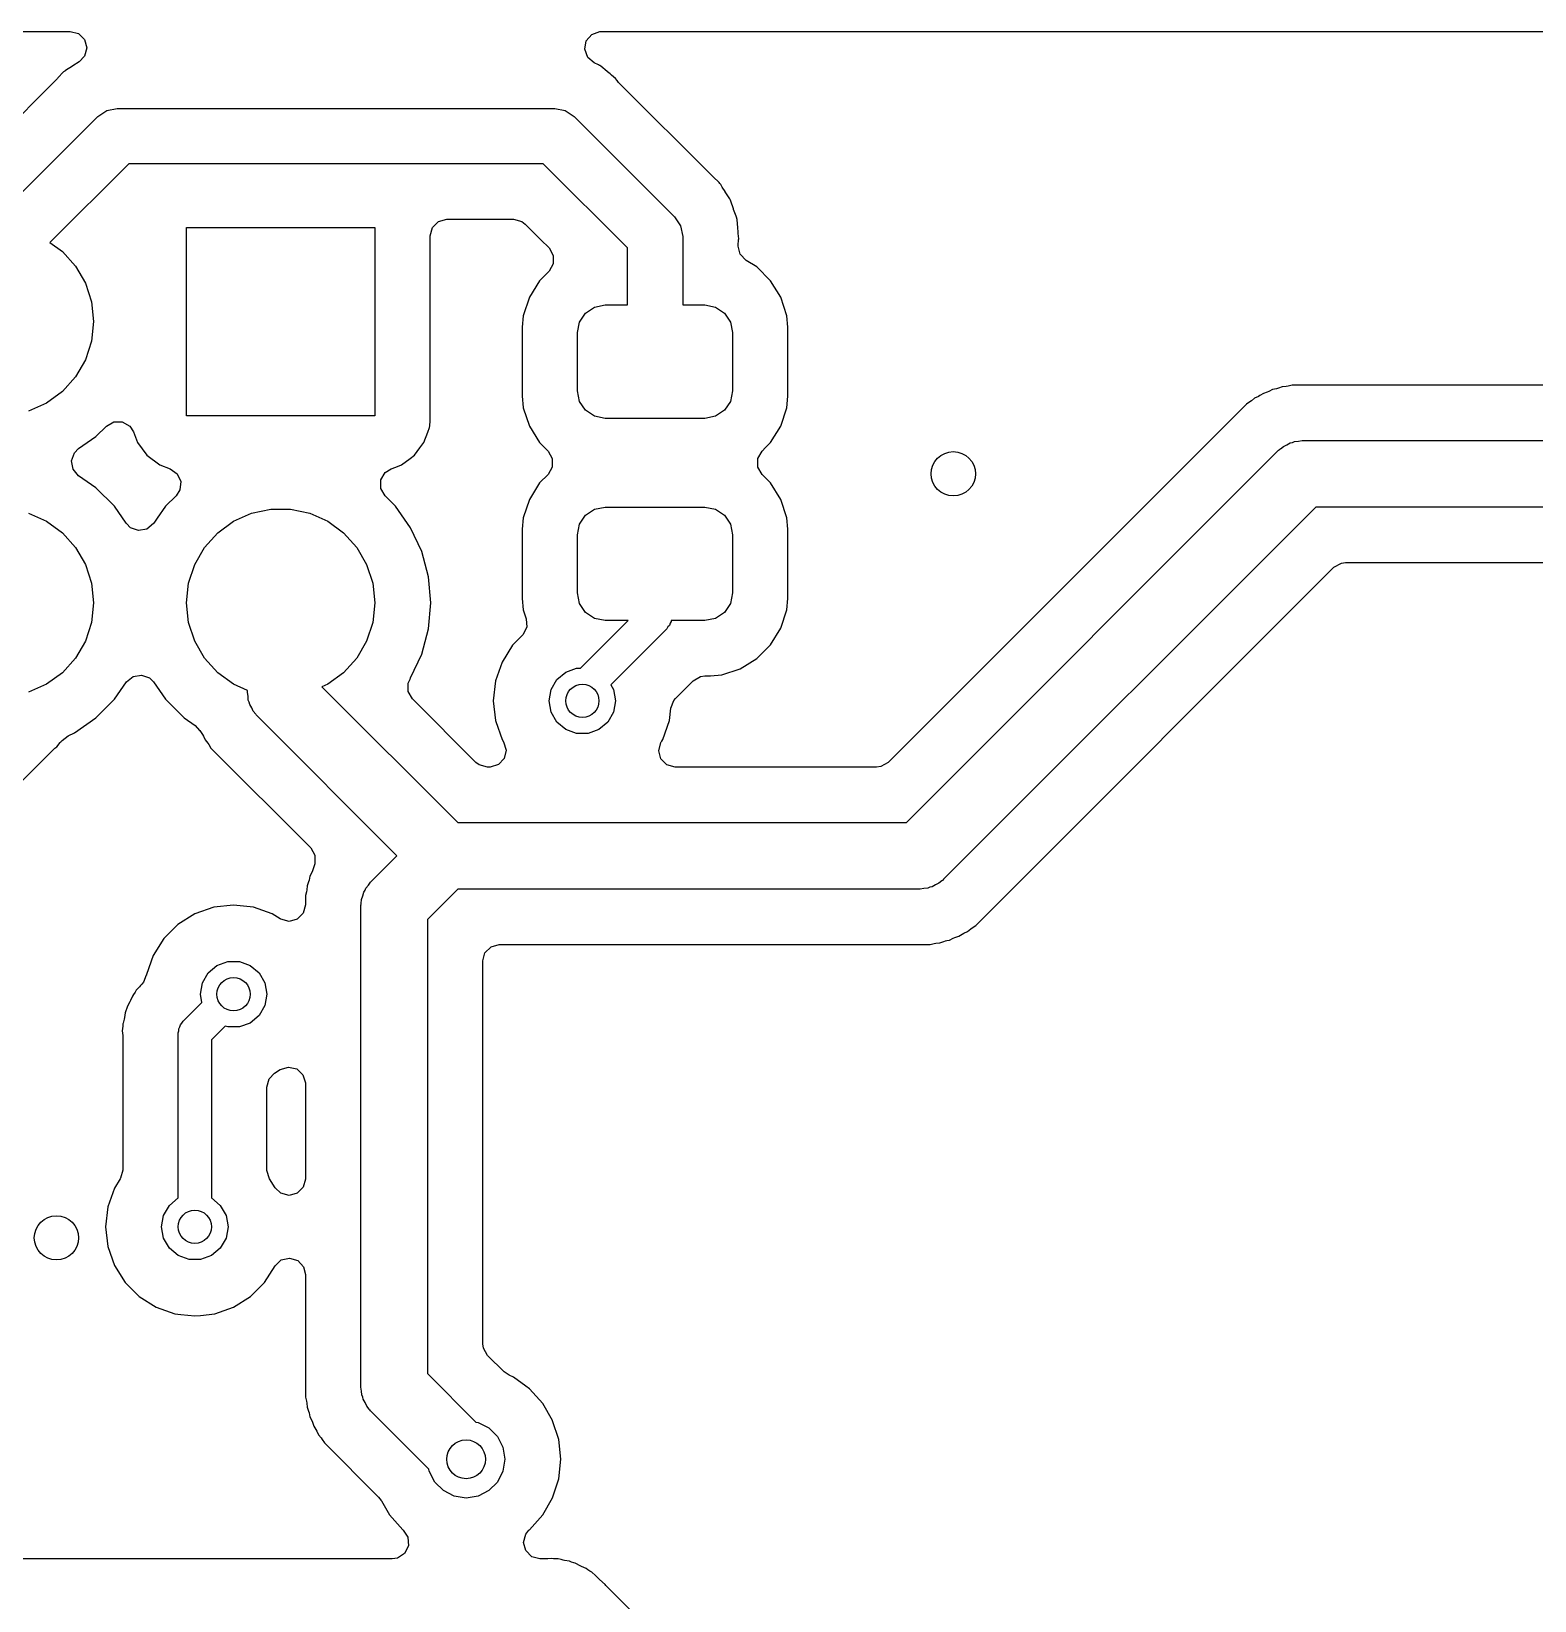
# Model space of a CAD drawing. Extents: x 44 to 146, y -87 to -25.
# Drawn here: x 79.17 to 92.75, y -39.43 to -25.25 of the extents above; entities that cross this region are included whole.
import ezdxf

# ---------------------------------------------------------------- set-up
doc = ezdxf.new("R2010")
doc.units = 0
doc.layers.add('BLACK', color=7, linetype='CONTINUOUS')

msp = doc.modelspace()

# ---------------------------------------------------------------- linework, layer by layer
at = {"layer": 'BLACK', "linetype": 'CONTINUOUS'}
for p, q in [((48.864128, -25.2545), (79.524103, -25.2545)), ((79.524103, -25.2545), (79.598603, -25.274462)), ((79.598603, -25.274462), (79.653141, -25.329)), ((79.653141, -25.329), (79.673103, -25.4035)), ((84.171865, -25.416487), (84.185258, -25.34053)), ((84.185258, -25.34053), (84.234835, -25.281447)), ((84.234835, -25.281447), (84.307311, -25.255067)), ((84.307311, -25.255067), (84.320298, -25.2545)), ((84.320298, -25.2545), (140.635872, -25.2545)), ((79.653141, -25.478), (79.605978, -25.527989)), ((79.673103, -25.4035), (79.653141, -25.478)), ((84.198245, -25.488963), (84.171865, -25.416487)), ((84.257328, -25.53854), (84.198245, -25.488963)), ((79.464305, -25.621168), (79.413081, -25.675461)), ((79.470952, -25.615591), (79.464305, -25.621168)), ((79.474357, -25.612437), (79.470763, -25.615365)), ((79.470763, -25.615365), (79.470952, -25.615591)), ((79.47454, -25.612669), (79.474357, -25.612437)), ((79.481349, -25.607285), (79.47454, -25.612669)), ((79.54486, -25.56811), (79.481349, -25.607285)), ((79.548512, -25.565784), (79.54486, -25.56811)), ((79.605978, -25.527989), (79.548512, -25.565784)), ((84.296675, -25.556887), (84.257328, -25.53854)), ((84.304057, -25.561441), (84.296675, -25.556887)), ((84.304212, -25.561188), (84.304057, -25.561441)), ((84.308127, -25.563682), (84.304212, -25.561188)), ((84.307965, -25.56393), (84.308127, -25.563682)), ((84.315216, -25.568699), (84.307965, -25.56393)), ((84.37238, -25.616666), (84.315216, -25.568699)), ((84.375731, -25.619396), (84.37238, -25.616666)), ((84.399777, -25.638409), (84.375731, -25.619396)), ((84.402922, -25.641554), (84.399777, -25.638409)), ((84.412505, -25.650335), (84.402922, -25.641554)), ((84.44961, -25.68147), (84.412505, -25.650335)), ((79.410064, -25.678567), (78.539994, -26.548636)), ((79.413081, -25.675461), (79.410064, -25.678567)), ((84.449614, -25.681474), (84.44961, -25.68147)), ((84.462856, -25.699262), (84.449614, -25.681474)), ((84.477014, -25.715646), (84.462856, -25.699262)), ((85.327846, -26.566478), (84.477014, -25.715646)), ((78.758864, -27.037581), (79.77322, -26.023226)), ((79.77322, -26.023226), (79.773223, -26.023223)), ((79.773223, -26.023223), (79.854329, -25.96903)), ((79.854329, -25.96903), (79.95, -25.95)), ((79.95, -25.95), (83.9, -25.95)), ((83.9, -25.95), (83.995671, -25.96903)), ((83.995671, -25.96903), (84.076777, -26.023223)), ((84.076777, -26.023223), (84.983177, -26.929623)), ((80.053553, -26.45), (79.341667, -27.161886)), ((83.796446, -26.45), (80.053553, -26.45)), ((84.5564, -27.209954), (83.796446, -26.45)), ((85.330955, -26.569498), (85.327846, -26.566478)), ((85.385232, -26.620706), (85.330955, -26.569498)), ((85.390806, -26.627349), (85.385232, -26.620706)), ((85.391034, -26.627157), (85.390806, -26.627349)), ((85.393969, -26.630759), (85.391034, -26.627157)), ((85.393735, -26.630945), (85.393969, -26.630759)), ((85.399115, -26.637748), (85.393735, -26.630945)), ((85.413002, -26.660264), (85.399115, -26.637748)), ((85.438317, -26.701306), (85.413002, -26.660264)), ((85.44059, -26.704874), (85.438317, -26.701306)), ((85.481637, -26.767283), (85.44059, -26.704874)), ((85.481637, -26.767284), (85.481637, -26.767283)), ((85.485531, -26.775037), (85.481637, -26.767284)), ((85.485796, -26.774903), (85.485531, -26.775037)), ((85.487816, -26.779076), (85.485796, -26.774903)), ((85.487547, -26.779202), (85.487816, -26.779076)), ((85.491211, -26.787062), (85.487547, -26.779202)), ((85.491214, -26.787066), (85.491211, -26.787062)), ((85.514705, -26.85796), (85.491214, -26.787066)), ((85.516089, -26.861943), (85.514705, -26.85796)), ((85.5389, -26.924616), (85.516089, -26.861943)), ((85.54164, -26.932142), (85.5389, -26.924616)), ((80.575, -28.725), (80.575, -27.025)), ((80.575, -27.025), (82.275, -27.025)), ((82.275, -27.025), (82.275, -28.725)), ((82.775499, -27.099499), (82.795461, -27.025)), ((82.795461, -27.025), (82.849999, -26.970462)), ((82.849999, -26.970462), (82.924499, -26.9505)), ((82.924499, -26.9505), (83.527414, -26.9505)), ((83.527414, -26.9505), (83.601914, -26.970462)), ((83.601914, -26.970462), (83.632773, -26.994141)), ((83.632773, -26.994141), (83.775499, -27.136867)), ((84.983177, -26.929623), (85.03737, -27.010729)), ((85.03737, -27.010729), (85.0564, -27.1064)), ((85.543642, -26.94059), (85.54164, -26.932142)), ((85.543933, -26.94052), (85.543642, -26.94059)), ((85.544936, -26.945047), (85.543933, -26.94052)), ((85.544644, -26.945108), (85.544936, -26.945047)), ((85.546398, -26.953602), (85.544644, -26.945108)), ((85.552903, -27.027955), (85.546398, -26.953602)), ((85.553344, -27.032272), (85.552903, -27.027955)), ((85.5569, -27.062688), (85.553344, -27.032272)), ((85.5569, -27.067134), (85.5569, -27.062688)), ((85.557467, -27.080119), (85.5569, -27.067134)), ((79.341667, -27.161886), (79.453761, -27.243327)), ((82.7755, -28.772873), (82.775499, -27.099499)), ((83.775499, -27.136867), (83.848973, -27.21034)), ((85.0564, -27.1064), (85.0564, -27.725)), ((85.5569, -27.171927), (85.558473, -27.150331)), ((85.5569, -27.195409), (85.5569, -27.171927)), ((85.57475, -27.266125), (85.5569, -27.195409)), ((85.561689, -27.128377), (85.557467, -27.080119)), ((85.558473, -27.150331), (85.560445, -27.136867)), ((85.560445, -27.136867), (85.561689, -27.128377)), ((79.453761, -27.243327), (79.572664, -27.375383)), ((83.848973, -27.21034), (83.887537, -27.277135)), ((83.887537, -27.277135), (83.887537, -27.354263)), ((84.5564, -27.725), (84.5564, -27.209954)), ((85.627678, -27.322225), (85.57475, -27.266125)), ((85.725056, -27.382288), (85.627678, -27.322225)), ((79.572664, -27.375383), (79.661514, -27.529274)), ((83.848973, -27.421057), (83.76369, -27.50634)), ((83.887537, -27.354263), (83.848973, -27.421057)), ((85.849112, -27.506344), (85.725056, -27.382288)), ((79.661514, -27.529274), (79.716425, -27.698275)), ((83.76369, -27.50634), (83.671586, -27.655666)), ((85.941214, -27.655666), (85.849112, -27.506344)), ((79.716425, -27.698275), (79.735, -27.875)), ((83.671586, -27.655666), (83.616401, -27.822201)), ((84.179623, -27.798223), (84.260729, -27.74403)), ((84.260729, -27.74403), (84.3564, -27.725)), ((84.3564, -27.725), (84.5564, -27.725)), ((85.0564, -27.725), (85.2564, -27.725)), ((85.2564, -27.725), (85.352071, -27.74403)), ((85.352071, -27.74403), (85.433177, -27.798223)), ((85.996399, -27.822203), (85.941214, -27.655666)), ((79.735, -27.875), (79.716425, -28.051725)), ((83.616401, -27.822203), (83.605961, -27.9244)), ((83.616401, -27.822201), (83.616401, -27.822202)), ((83.616401, -27.822202), (83.616401, -27.822203)), ((84.1064, -27.975), (84.12543, -27.879329)), ((84.12543, -27.879329), (84.179623, -27.798223)), ((85.433177, -27.798223), (85.48737, -27.879329)), ((85.48737, -27.879329), (85.5064, -27.975)), ((86.006899, -27.924992), (85.996399, -27.822203)), ((79.716425, -28.051725), (79.661514, -28.220726)), ((83.605961, -27.9244), (83.6059, -27.924995)), ((83.6059, -27.924995), (83.6059, -28.550003)), ((84.1064, -28.5), (84.1064, -27.975)), ((85.5064, -27.975), (85.5064, -28.5)), ((86.0069, -28.550009), (86.006899, -27.924992)), ((79.661514, -28.220726), (79.572664, -28.374617)), ((79.572664, -28.374617), (79.453761, -28.506673)), ((90.41989, -28.481433), (90.383941, -28.489639)), ((90.435937, -28.47681), (90.41989, -28.481433)), ((90.470739, -28.464633), (90.435937, -28.47681)), ((90.470741, -28.464632), (90.470739, -28.464633)), ((90.507391, -28.460502), (90.470741, -28.464632)), ((90.523854, -28.457704), (90.507391, -28.460502)), ((90.559798, -28.449501), (90.523854, -28.457704)), ((90.559805, -28.4495), (90.559798, -28.449501)), ((90.559806, -28.4495), (90.559805, -28.4495)), ((90.740194, -28.4495), (90.559806, -28.4495)), ((97.664295, -28.4495), (90.740194, -28.4495)), ((79.31, -28.611122), (79.147664, -28.683398)), ((79.453761, -28.506673), (79.31, -28.611122)), ((83.6059, -28.550003), (83.616337, -28.652174)), ((84.12543, -28.595671), (84.1064, -28.5)), ((84.179623, -28.676777), (84.12543, -28.595671)), ((85.48737, -28.595671), (85.433177, -28.676777)), ((85.5064, -28.5), (85.48737, -28.595671)), ((85.996399, -28.652797), (86.0069, -28.550009)), ((90.147737, -28.620184), (86.912063, -31.855859)), ((90.178965, -28.600561), (90.147737, -28.620184)), ((90.192581, -28.590899), (90.178965, -28.600561)), ((90.221406, -28.567913), (90.192581, -28.590899)), ((90.22142, -28.567904), (90.221406, -28.567913)), ((90.254641, -28.551905), (90.22142, -28.567904)), ((90.269258, -28.543827), (90.254641, -28.551905)), ((90.30048, -28.524209), (90.269258, -28.543827)), ((90.335279, -28.512032), (90.30048, -28.524209)), ((90.350708, -28.505642), (90.335279, -28.512032)), ((90.383941, -28.489639), (90.350708, -28.505642)), ((82.275, -28.725), (80.575, -28.725)), ((83.616337, -28.652174), (83.616401, -28.652797)), ((83.616401, -28.652797), (83.671586, -28.819334)), ((84.260729, -28.73097), (84.179623, -28.676777)), ((84.3564, -28.75), (84.260729, -28.73097)), ((85.2564, -28.75), (84.3564, -28.75)), ((85.352071, -28.73097), (85.2564, -28.75)), ((85.433177, -28.676777), (85.352071, -28.73097)), ((85.941214, -28.819334), (85.996399, -28.652797)), ((79.756401, -28.913495), (79.850819, -28.819077)), ((79.850819, -28.819077), (79.917613, -28.780512)), ((79.917613, -28.780512), (79.994741, -28.780512)), ((79.994741, -28.780512), (80.061536, -28.819076)), ((80.061536, -28.819076), (80.095784, -28.872366)), ((80.095784, -28.872366), (80.131202, -28.967329)), ((82.718797, -28.967329), (82.753509, -28.874261)), ((82.753509, -28.874261), (82.769091, -28.832483)), ((82.769091, -28.832483), (82.770823, -28.81637)), ((82.770823, -28.81637), (82.775499, -28.772885)), ((82.775499, -28.772882), (82.7755, -28.772873)), ((82.775499, -28.772885), (82.775499, -28.772882)), ((83.671586, -28.819334), (83.762263, -28.966346)), ((85.849112, -28.968656), (85.941214, -28.819334)), ((79.563497, -29.059537), (79.600087, -29.022947)), ((79.600087, -29.022947), (79.756401, -28.913495)), ((80.131202, -28.967329), (80.131204, -28.967333)), ((80.131204, -28.967333), (80.217452, -29.082544)), ((82.632546, -29.082546), (82.683416, -29.014592)), ((82.683416, -29.014592), (82.718795, -28.967333)), ((82.718795, -28.967333), (82.718797, -28.967329)), ((83.762263, -28.966346), (83.763688, -28.968656)), ((83.763688, -28.968656), (83.839673, -29.044641)), ((83.839673, -29.044641), (83.878237, -29.111436)), ((85.734563, -29.111436), (85.773127, -29.044641)), ((85.773127, -29.044641), (85.804346, -29.013422)), ((85.804346, -29.013422), (85.849112, -28.968656)), ((87.075736, -32.4), (90.437868, -29.037868)), ((90.437868, -29.037868), (90.445364, -29.031643)), ((90.445364, -29.031643), (90.447891, -29.028297)), ((90.447891, -29.028297), (90.453797, -29.024639)), ((90.453797, -29.024639), (90.480459, -29.0025)), ((90.480459, -29.0025), (90.512165, -28.9885)), ((90.512165, -28.9885), (90.541628, -28.970258)), ((90.541628, -28.970258), (90.562182, -28.966415)), ((90.562182, -28.966415), (90.581315, -28.957968)), ((90.581315, -28.957968), (90.615935, -28.956367)), ((90.615935, -28.956367), (90.65, -28.95)), ((90.65, -28.95), (98.038629, -28.95)), ((79.537118, -29.132014), (79.563497, -29.059537)), ((79.550511, -29.20797), (79.537118, -29.132014)), ((80.217452, -29.082544), (80.217455, -29.082547)), ((80.217455, -29.082547), (80.332666, -29.168795)), ((80.332666, -29.168795), (80.332668, -29.168795)), ((80.332668, -29.168795), (80.332669, -29.168796)), ((80.332669, -29.168796), (80.427633, -29.204215)), ((82.422366, -29.204215), (82.46433, -29.188564)), ((82.46433, -29.188564), (82.517327, -29.168798)), ((82.517327, -29.168798), (82.517333, -29.168795)), ((82.517333, -29.168795), (82.593954, -29.111436)), ((82.593954, -29.111436), (82.632546, -29.082546)), ((83.878237, -29.188564), (83.839673, -29.255359)), ((83.878237, -29.111436), (83.878237, -29.188564)), ((85.734563, -29.188564), (85.734563, -29.111436)), ((85.773127, -29.255359), (85.734563, -29.188564)), ((79.600086, -29.267052), (79.550511, -29.20797)), ((79.756401, -29.376505), (79.600086, -29.267052)), ((80.427633, -29.204215), (80.49046, -29.248953)), ((80.49046, -29.248953), (80.522501, -29.319111)), ((80.522501, -29.319111), (80.51517, -29.39589)), ((82.330512, -29.305257), (82.369076, -29.238462)), ((82.330512, -29.382385), (82.330512, -29.305257)), ((82.369076, -29.238462), (82.422366, -29.204215)), ((83.763688, -29.331343), (83.671586, -29.480666)), ((83.839673, -29.255359), (83.763688, -29.331343)), ((85.849112, -29.331344), (85.773127, -29.255359)), ((85.941214, -29.480666), (85.849112, -29.331344)), ((79.923495, -29.543599), (79.756401, -29.376505)), ((80.480923, -29.449179), (80.386509, -29.543593)), ((80.51517, -29.39589), (80.480923, -29.449179)), ((82.369075, -29.449179), (82.330512, -29.382385)), ((82.463495, -29.543599), (82.369075, -29.449179)), ((79.147664, -29.606602), (79.31, -29.678878)), ((80.030551, -29.696492), (79.923495, -29.543599)), ((80.386509, -29.543593), (80.310962, -29.651486)), ((81, -29.678878), (81.162336, -29.606602)), ((81.162336, -29.606602), (81.336151, -29.569656)), ((81.336151, -29.569656), (81.513849, -29.569656)), ((81.513849, -29.569656), (81.687664, -29.606602)), ((81.687664, -29.606602), (81.85, -29.678878)), ((82.599035, -29.737171), (82.463495, -29.543599)), ((83.671586, -29.480666), (83.616401, -29.647201)), ((84.179623, -29.623223), (84.260729, -29.56903)), ((84.260729, -29.56903), (84.3564, -29.55)), ((84.3564, -29.55), (85.2564, -29.55)), ((85.2564, -29.55), (85.352071, -29.56903)), ((85.352071, -29.56903), (85.433177, -29.623223)), ((85.996399, -29.647203), (85.941214, -29.480666)), ((90.774264, -29.55), (87.412132, -32.912132)), ((98.038629, -29.55), (90.774264, -29.55)), ((79.31, -29.678878), (79.453761, -29.783327)), ((80.032946, -29.699912), (80.030551, -29.696492)), ((80.069537, -29.736503), (80.032946, -29.699912)), ((80.142014, -29.762882), (80.069537, -29.736503)), ((80.21797, -29.749489), (80.142014, -29.762882)), ((80.277054, -29.699912), (80.21797, -29.749489)), ((80.279655, -29.696198), (80.277054, -29.699912)), ((80.310962, -29.651486), (80.279655, -29.696198)), ((80.856239, -29.783327), (81, -29.678878)), ((81.85, -29.678878), (81.993761, -29.783327)), ((82.698903, -29.951337), (82.599035, -29.737171)), ((83.605952, -29.749489), (83.6059, -29.749995)), ((83.6059, -29.749995), (83.6059, -30.375003)), ((83.616401, -29.647203), (83.605952, -29.749489)), ((83.616401, -29.647201), (83.616401, -29.647202)), ((83.616401, -29.647202), (83.616401, -29.647203)), ((84.1064, -29.8), (84.12543, -29.704329)), ((84.12543, -29.704329), (84.179623, -29.623223)), ((85.433177, -29.623223), (85.48737, -29.704329)), ((85.48737, -29.704329), (85.5064, -29.8)), ((86.006899, -29.749992), (85.996399, -29.647203)), ((86.0069, -30.375009), (86.006899, -29.749992)), ((79.453761, -29.783327), (79.572664, -29.915383)), ((80.737336, -29.915383), (80.856239, -29.783327)), ((81.993761, -29.783327), (82.112664, -29.915383)), ((84.1064, -30.325), (84.1064, -29.8)), ((85.5064, -29.8), (85.5064, -30.325)), ((79.572664, -29.915383), (79.661514, -30.069274)), ((80.648486, -30.069274), (80.737336, -29.915383)), ((82.112664, -29.915383), (82.201514, -30.069274)), ((82.760063, -30.179592), (82.698903, -29.951337)), ((79.661514, -30.069274), (79.716425, -30.238275)), ((80.593575, -30.238275), (80.648486, -30.069274)), ((82.201514, -30.069274), (82.256425, -30.238275)), ((82.780659, -30.415), (82.760063, -30.179592)), ((87.829816, -33.202262), (90.937937, -30.094141)), ((90.937937, -30.094141), (91.004732, -30.055577)), ((91.004732, -30.055577), (91.043296, -30.0505)), ((91.043296, -30.0505), (97.664295, -30.0505)), ((79.716425, -30.238275), (79.735, -30.415)), ((80.575, -30.415), (80.593575, -30.238275)), ((82.256425, -30.238275), (82.275, -30.415)), ((84.12543, -30.420671), (84.1064, -30.325)), ((85.5064, -30.325), (85.48737, -30.420671)), ((79.735, -30.415), (79.716425, -30.591725)), ((80.593575, -30.591725), (80.575, -30.415)), ((82.275, -30.415), (82.256425, -30.591725)), ((82.760063, -30.650408), (82.780659, -30.415)), ((83.6059, -30.375003), (83.616401, -30.477797)), ((84.179623, -30.501777), (84.12543, -30.420671)), ((85.48737, -30.420671), (85.433177, -30.501777)), ((85.996399, -30.477797), (86.0069, -30.375009)), ((79.716425, -30.591725), (79.661514, -30.760726)), ((80.648486, -30.760726), (80.593575, -30.591725)), ((82.256425, -30.591725), (82.201514, -30.760726)), ((83.616401, -30.477797), (83.616402, -30.4778)), ((83.616402, -30.4778), (83.643175, -30.558598)), ((83.643175, -30.558598), (83.64766, -30.635596)), ((84.13331, -31.004558), (84.562868, -30.575)), ((84.260729, -30.55597), (84.179623, -30.501777)), ((84.3564, -30.575), (84.260729, -30.55597)), ((84.562868, -30.575), (84.3564, -30.575)), ((84.941415, -30.599525), (84.936304, -30.6186)), ((84.951289, -30.582423), (84.941415, -30.599525)), ((85.2564, -30.575), (84.951289, -30.575)), ((84.951289, -30.575), (84.951289, -30.582423)), ((85.352071, -30.55597), (85.2564, -30.575)), ((85.433177, -30.501777), (85.352071, -30.55597)), ((85.941214, -30.644334), (85.996399, -30.477797)), ((82.698903, -30.878663), (82.760063, -30.650408)), ((83.607097, -30.710823), (83.520189, -30.797731)), ((83.613044, -30.70452), (83.607097, -30.710823)), ((83.64766, -30.635596), (83.613044, -30.70452)), ((84.912466, -30.649666), (84.407321, -31.15481)), ((84.922339, -30.632564), (84.912466, -30.649666)), ((84.936304, -30.6186), (84.922339, -30.632564)), ((85.849112, -30.793656), (85.941214, -30.644334)), ((79.661514, -30.760726), (79.572664, -30.914617)), ((80.737336, -30.914617), (80.648486, -30.760726)), ((82.201514, -30.760726), (82.112664, -30.914617)), ((82.599035, -31.09283), (82.698903, -30.878663)), ((83.520184, -30.797738), (83.424211, -30.950477)), ((83.520189, -30.797731), (83.520184, -30.797738)), ((85.725056, -30.917712), (85.849112, -30.793656)), ((79.572664, -30.914617), (79.453761, -31.046673)), ((80.856239, -31.046673), (80.737336, -30.914617)), ((82.112664, -30.914617), (81.993761, -31.046673)), ((83.424211, -30.950477), (83.364631, -31.120747)), ((84, -31.040192), (84.097906, -31.004558)), ((84.097906, -31.004558), (84.13331, -31.004558)), ((85.409197, -31.064999), (85.575734, -31.009814)), ((85.575734, -31.009814), (85.725056, -30.917712)), ((79.31, -31.151122), (79.147664, -31.223398)), ((79.453761, -31.046673), (79.31, -31.151122)), ((79.923495, -31.286401), (80.032947, -31.130086)), ((80.032947, -31.130086), (80.09203, -31.080511)), ((80.09203, -31.080511), (80.167986, -31.067118)), ((80.167986, -31.067118), (80.240463, -31.093497)), ((80.240463, -31.093497), (80.277051, -31.130085)), ((80.277051, -31.130085), (80.386505, -31.286401)), ((81, -31.151122), (80.856239, -31.046673)), ((81.125, -31.206775), (81, -31.151122)), ((81.85, -31.151122), (81.798372, -31.174108)), ((81.798372, -31.174108), (83.024264, -32.4)), ((81.993761, -31.046673), (81.85, -31.151122)), ((82.577165, -31.139728), (82.596274, -31.098755)), ((82.577165, -31.216856), (82.577165, -31.139728)), ((82.595779, -31.098469), (82.599029, -31.092838)), ((82.596274, -31.098755), (82.595779, -31.098469)), ((82.599029, -31.092838), (82.599035, -31.09283)), ((83.364631, -31.120747), (83.344435, -31.299998)), ((83.868092, -31.197394), (83.920187, -31.107164)), ((83.920187, -31.107164), (84, -31.040192)), ((84.407321, -31.15481), (84.431908, -31.197394)), ((84.990597, -31.279346), (85.150806, -31.119139)), ((85.150806, -31.119139), (85.217601, -31.080576)), ((85.217601, -31.080576), (85.256164, -31.075499)), ((85.256164, -31.075499), (85.306404, -31.075499)), ((85.306404, -31.075499), (85.306408, -31.075499)), ((85.306408, -31.075499), (85.409197, -31.064999)), ((79.756401, -31.453495), (79.923495, -31.286401)), ((80.386505, -31.286401), (80.553599, -31.453495)), ((81.125, -31.225), (81.125, -31.206775)), ((81.131367, -31.259064), (81.125, -31.225)), ((81.132968, -31.293685), (81.131367, -31.259064)), ((81.141415, -31.312816), (81.132968, -31.293685)), ((81.145258, -31.333372), (81.141415, -31.312816)), ((82.615729, -31.283651), (82.577165, -31.216856)), ((83.187937, -31.855859), (82.615729, -31.283651)), ((83.344435, -31.299998), (83.344435, -31.300001)), ((83.344435, -31.300001), (83.364631, -31.479252)), ((83.85, -31.3), (83.868092, -31.197394)), ((83.868092, -31.402606), (83.85, -31.3)), ((84.431908, -31.197394), (84.45, -31.3)), ((84.45, -31.3), (84.431908, -31.402606)), ((84.9479, -31.368014), (84.976077, -31.29622)), ((84.976077, -31.29622), (84.990597, -31.279346)), ((79.56283, -31.589035), (79.756401, -31.453495)), ((80.553599, -31.453495), (80.653467, -31.523423)), ((81.163502, -31.362838), (81.145258, -31.333372)), ((81.177501, -31.394541), (81.163502, -31.362838)), ((81.199638, -31.4212), (81.177501, -31.394541)), ((81.203297, -31.427109), (81.199638, -31.4212)), ((81.206643, -31.429636), (81.203297, -31.427109)), ((81.212868, -31.437132), (81.206643, -31.429636)), ((82.475736, -32.7), (81.212868, -31.437132)), ((83.920187, -31.492836), (83.868092, -31.402606)), ((84.431908, -31.402606), (84.379813, -31.492836)), ((84.935368, -31.479255), (84.9479, -31.368014)), ((79.505572, -31.615733), (79.56283, -31.589035)), ((80.653467, -31.523423), (80.692226, -31.569028)), ((80.692226, -31.569028), (80.694759, -31.567437)), ((80.694759, -31.567437), (80.718826, -31.60574)), ((83.364631, -31.479252), (83.364631, -31.479254)), ((83.364631, -31.479254), (83.364632, -31.479255)), ((83.364632, -31.479255), (83.367239, -31.486704)), ((83.367239, -31.486704), (83.424211, -31.649522)), ((84, -31.559808), (83.920187, -31.492836)), ((84.097906, -31.595442), (84, -31.559808)), ((84.202094, -31.595442), (84.097906, -31.595442)), ((84.3, -31.559808), (84.202094, -31.595442)), ((84.379813, -31.492836), (84.3, -31.559808)), ((84.875789, -31.649522), (84.935368, -31.479255)), ((78.439872, -32.671494), (79.369356, -31.74201)), ((79.369356, -31.74201), (79.385727, -31.727863)), ((79.385727, -31.727863), (79.40353, -31.71461)), ((79.40353, -31.71461), (79.434671, -31.677495)), ((79.434671, -31.677495), (79.443459, -31.667908)), ((79.443459, -31.667908), (79.444359, -31.667006)), ((79.444359, -31.667006), (79.44659, -31.664777)), ((79.44659, -31.664777), (79.451655, -31.658369)), ((79.451655, -31.658369), (79.505572, -31.615733)), ((80.718826, -31.60574), (80.726907, -31.62036)), ((80.726907, -31.62036), (80.742909, -31.653587)), ((80.742909, -31.653587), (80.74291, -31.653588)), ((80.74291, -31.653588), (80.742912, -31.653592)), ((80.742912, -31.653592), (80.765896, -31.682413)), ((80.765896, -31.682413), (80.775564, -31.696038)), ((80.775564, -31.696038), (80.795182, -31.727259)), ((80.795182, -31.727259), (80.795185, -31.727263)), ((80.795185, -31.727263), (81.696322, -32.6284)), ((83.424211, -31.649522), (83.437849, -31.671227)), ((83.437849, -31.671227), (83.460583, -31.744929)), ((84.839313, -31.7505), (84.859275, -31.676)), ((84.859275, -31.676), (84.862151, -31.671227)), ((84.862151, -31.671227), (84.866202, -31.664779)), ((84.866202, -31.664779), (84.875789, -31.649522)), ((83.218796, -31.879538), (83.187937, -31.855859)), ((83.293296, -31.8995), (83.218796, -31.879538)), ((83.39096, -31.876662), (83.317258, -31.899396)), ((83.44342, -31.820123), (83.39096, -31.876662)), ((83.460583, -31.744929), (83.44342, -31.820123)), ((84.859275, -31.825), (84.839313, -31.7505)), ((84.913813, -31.879538), (84.859275, -31.825)), ((84.988313, -31.8995), (84.913813, -31.879538)), ((86.912063, -31.855859), (86.845268, -31.894423)), ((83.311687, -31.8995), (83.293296, -31.8995)), ((83.317258, -31.899396), (83.311687, -31.8995)), ((86.806704, -31.8995), (84.988313, -31.8995)), ((86.845268, -31.894423), (86.806704, -31.8995)), ((83.024264, -32.4), (87.075736, -32.4)), ((81.696322, -32.6284), (81.734886, -32.695195)), ((81.734886, -32.695195), (81.734886, -32.772323)), ((82.237868, -32.937868), (82.475736, -32.7)), ((81.705641, -32.850708), (81.689639, -32.883938)), ((81.712031, -32.835283), (81.705641, -32.850708)), ((81.724212, -32.800475), (81.712031, -32.835283)), ((81.725213, -32.798397), (81.724212, -32.800475)), ((81.734886, -32.772323), (81.725213, -32.798397)), ((81.660502, -33.007391), (81.657704, -33.023854)), ((81.664632, -32.970741), (81.660502, -33.007391)), ((81.67681, -32.935936), (81.664632, -32.970741)), ((81.681432, -32.919892), (81.67681, -32.935936)), ((81.689639, -32.88394), (81.681432, -32.919892)), ((81.689639, -32.883938), (81.689639, -32.88394)), ((82.175562, -33.028823), (82.18738, -33.01157)), ((82.18738, -33.01157), (82.194935, -32.99207)), ((82.194935, -32.99207), (82.218282, -32.966459)), ((82.218282, -32.966459), (82.237868, -32.937868)), ((83.024264, -33), (82.75, -33.274264)), ((87.2, -33), (83.024264, -33)), ((87.234064, -32.993632), (87.2, -33)), ((87.268685, -32.992032), (87.234064, -32.993632)), ((87.287816, -32.983584), (87.268685, -32.992032)), ((87.308372, -32.979742), (87.287816, -32.983584)), ((87.337838, -32.961497), (87.308372, -32.979742)), ((87.369541, -32.947499), (87.337838, -32.961497)), ((87.3962, -32.925361), (87.369541, -32.947499)), ((87.402109, -32.921703), (87.3962, -32.925361)), ((87.404636, -32.918356), (87.402109, -32.921703)), ((87.412132, -32.912132), (87.404636, -32.918356)), ((80.999999, -33.144435), (80.820747, -33.164631)), ((81.000001, -33.144435), (80.999999, -33.144435)), ((81.179253, -33.164631), (81.000001, -33.144435)), ((81.6495, -33.143104), (81.629538, -33.217604)), ((81.649501, -33.059798), (81.6495, -33.059807)), ((81.6495, -33.059807), (81.6495, -33.143104)), ((81.657704, -33.023854), (81.649501, -33.059798)), ((82.15, -33.15), (82.150899, -33.140296)), ((82.15, -37.5), (82.15, -33.15)), ((82.15032, -33.136145), (82.15191, -33.129382)), ((82.150899, -33.140296), (82.15032, -33.136145)), ((82.15191, -33.129382), (82.155108, -33.094875)), ((82.155108, -33.094875), (82.167627, -33.062558)), ((82.167627, -33.062558), (82.175562, -33.028823)), ((80.650477, -33.224211), (80.497738, -33.320184)), ((80.820747, -33.164631), (80.650477, -33.224211)), ((81.349522, -33.224211), (81.179252, -33.164631)), ((81.179252, -33.164631), (81.179253, -33.164631)), ((81.421227, -33.269266), (81.349522, -33.224211)), ((81.426, -33.272142), (81.421227, -33.269266)), ((81.5005, -33.292104), (81.426, -33.272142)), ((81.575, -33.272142), (81.5005, -33.292104)), ((81.629538, -33.217604), (81.575, -33.272142)), ((82.75, -33.274264), (82.75, -37.375736)), ((87.702262, -33.329816), (87.829816, -33.202262)), ((80.497738, -33.320184), (80.370184, -33.447738)), ((87.466061, -33.46036), (87.499284, -33.444359)), ((87.499284, -33.444359), (87.514705, -33.437971)), ((87.514705, -33.437971), (87.549522, -33.425789)), ((87.549522, -33.425789), (87.580755, -33.406163)), ((87.580755, -33.406163), (87.595365, -33.398089)), ((87.595365, -33.398089), (87.628587, -33.382091)), ((87.628587, -33.382091), (87.657426, -33.359091)), ((87.657426, -33.359091), (87.671024, -33.349442)), ((87.671024, -33.349442), (87.702262, -33.329816)), ((80.370184, -33.447738), (80.274211, -33.600477)), ((83.2505, -33.6495), (83.270462, -33.575)), ((83.270462, -33.575), (83.325, -33.520462)), ((83.325, -33.520462), (83.3995, -33.5005)), ((83.3995, -33.5005), (87.290192, -33.5005)), ((87.290192, -33.5005), (87.290194, -33.5005)), ((87.290194, -33.5005), (87.326148, -33.492293)), ((87.326148, -33.492293), (87.342612, -33.489496)), ((87.342612, -33.489496), (87.379255, -33.485368)), ((87.379255, -33.485368), (87.414061, -33.473188)), ((87.414061, -33.473188), (87.430108, -33.468566)), ((87.430108, -33.468566), (87.441693, -33.465921)), ((87.441693, -33.465921), (87.466061, -33.46036)), ((80.274211, -33.600477), (80.21463, -33.770749)), ((80.770187, -33.757164), (80.85, -33.690192)), ((80.85, -33.690192), (80.947906, -33.654558)), ((80.947906, -33.654558), (81.052094, -33.654558)), ((81.052094, -33.654558), (81.15, -33.690192)), ((81.15, -33.690192), (81.229813, -33.757164)), ((83.2505, -37.106704), (83.2505, -33.6495)), ((80.161082, -33.868972), (80.159092, -33.871538)), ((80.161089, -33.868965), (80.161082, -33.868972)), ((80.172099, -33.857954), (80.161089, -33.868965)), ((80.18661, -33.841092), (80.172099, -33.857954)), ((80.211168, -33.778536), (80.18661, -33.841092)), ((80.21277, -33.778902), (80.211168, -33.778536)), ((80.21463, -33.770749), (80.21277, -33.778902)), ((80.7, -33.95), (80.718092, -33.847394)), ((80.718092, -33.847394), (80.770187, -33.757164)), ((81.229813, -33.757164), (81.281908, -33.847394)), ((81.281908, -33.847394), (81.3, -33.95)), ((80.067974, -34.00705), (80.061803, -34.019647)), ((80.085635, -33.966239), (80.067974, -34.00705)), ((80.085638, -33.966235), (80.085635, -33.966239)), ((80.097444, -33.951014), (80.085638, -33.966235)), ((80.110273, -33.931484), (80.097444, -33.951014)), ((80.119551, -33.914607), (80.110273, -33.931484)), ((80.149997, -33.882185), (80.119551, -33.914607)), ((80.159092, -33.871538), (80.149997, -33.882185)), ((80.71317, -34.024697), (80.7, -33.95)), ((81.3, -33.95), (81.281908, -34.052606)), ((80.020364, -34.117075), (80.013408, -34.160993)), ((80.028011, -34.099403), (80.020364, -34.117075)), ((80.035581, -34.077294), (80.028011, -34.099403)), ((80.040373, -34.05863), (80.035581, -34.077294)), ((80.040374, -34.058629), (80.040373, -34.05863)), ((80.061803, -34.019647), (80.040374, -34.058629)), ((80.543934, -34.193934), (80.71317, -34.024697)), ((81.229813, -34.142836), (81.15, -34.209808)), ((81.281908, -34.052606), (81.229813, -34.142836)), ((79.997665, -34.260389), (79.994653, -34.279403)), ((79.994653, -34.279403), (79.998839, -34.323684)), ((79.9995, -34.237078), (79.997665, -34.260389)), ((80.001492, -34.210067), (79.9995, -34.217824)), ((79.9995, -34.217824), (79.9995, -34.237078)), ((80.010563, -34.174734), (80.001492, -34.210067)), ((80.013408, -34.160993), (80.010563, -34.174734)), ((80.5, -34.3), (80.505111, -34.280925)), ((80.505111, -34.261177), (80.514984, -34.244074)), ((80.505111, -34.280925), (80.505111, -34.261177)), ((80.514984, -34.244074), (80.520096, -34.225)), ((80.520096, -34.225), (80.53406, -34.211035)), ((80.53406, -34.211035), (80.543934, -34.193934)), ((80.925019, -34.237112), (80.8, -34.362132)), ((80.947906, -34.245442), (80.925019, -34.237112)), ((81.052094, -34.245442), (80.947906, -34.245442)), ((81.15, -34.209808), (81.052094, -34.245442)), ((79.998839, -34.323684), (79.9995, -34.337707)), ((79.9995, -34.337707), (79.9995, -35.537729)), ((80.5, -35.790192), (80.5, -34.3)), ((80.8, -34.362132), (80.8, -35.790192)), ((81.3005, -34.78894), (81.320462, -34.71444)), ((81.320462, -34.71444), (81.370226, -34.662779)), ((81.370226, -34.662779), (81.421228, -34.630732)), ((81.421228, -34.630732), (81.49493, -34.607999)), ((81.49493, -34.607999), (81.570124, -34.625162)), ((81.570124, -34.625162), (81.626662, -34.677623)), ((81.626662, -34.677623), (81.649396, -34.751325)), ((81.3005, -35.537729), (81.3005, -34.78894)), ((81.649396, -34.751325), (81.6495, -34.756895)), ((81.6495, -34.756895), (81.6495, -35.618895)), ((79.9995, -35.537729), (79.979538, -35.612229)), ((81.300604, -35.5433), (81.3005, -35.537729)), ((81.323338, -35.617002), (81.300604, -35.5433)), ((79.924211, -35.700477), (79.864631, -35.870747)), ((79.976662, -35.617002), (79.924211, -35.700477)), ((79.979538, -35.612229), (79.976662, -35.617002)), ((81.374338, -35.698168), (81.323338, -35.617002)), ((81.426, -35.747933), (81.374338, -35.698168)), ((81.629538, -35.693395), (81.575, -35.747933)), ((81.6495, -35.618895), (81.629538, -35.693395)), ((80.420187, -35.857164), (80.5, -35.790192)), ((80.8, -35.790192), (80.879813, -35.857164)), ((81.5005, -35.767895), (81.426, -35.747933)), ((81.575, -35.747933), (81.5005, -35.767895)), ((79.864631, -35.870747), (79.844435, -36.049998)), ((80.35, -36.05), (80.368092, -35.947394)), ((80.368092, -35.947394), (80.420187, -35.857164)), ((80.879813, -35.857164), (80.931908, -35.947394)), ((80.931908, -35.947394), (80.95, -36.05)), ((79.844435, -36.049998), (79.844435, -36.050001)), ((79.844435, -36.050001), (79.864631, -36.229252)), ((80.368092, -36.152606), (80.35, -36.05)), ((80.95, -36.05), (80.931908, -36.152606)), ((79.864631, -36.229252), (79.864631, -36.229254)), ((79.864631, -36.229254), (79.864632, -36.229255)), ((79.864632, -36.229255), (79.924211, -36.399522)), ((80.420187, -36.242836), (80.368092, -36.152606)), ((80.5, -36.309808), (80.420187, -36.242836)), ((80.879813, -36.242836), (80.8, -36.309808)), ((80.931908, -36.152606), (80.879813, -36.242836)), ((79.924211, -36.399522), (80.020184, -36.552262)), ((80.597906, -36.345442), (80.5, -36.309808)), ((80.702094, -36.345442), (80.597906, -36.345442)), ((80.8, -36.309808), (80.702094, -36.345442)), ((81.279816, -36.552262), (81.374338, -36.40183)), ((81.374338, -36.40183), (81.430877, -36.349371)), ((81.430877, -36.349371), (81.506071, -36.332208)), ((81.506071, -36.332208), (81.579773, -36.354942)), ((81.579773, -36.354942), (81.632233, -36.411481)), ((81.632233, -36.411481), (81.6495, -36.481104)), ((80.020184, -36.552262), (80.147738, -36.679816)), ((81.152262, -36.679816), (81.279816, -36.552262)), ((81.6495, -36.481104), (81.6495, -37.590201)), ((80.147738, -36.679816), (80.300478, -36.775789)), ((80.999522, -36.775789), (81.152262, -36.679816)), ((80.300478, -36.775789), (80.470745, -36.835368)), ((80.470745, -36.835368), (80.522888, -36.841243)), ((80.522888, -36.841243), (80.649999, -36.855565)), ((80.700527, -36.849872), (80.829255, -36.835368)), ((80.829255, -36.835368), (80.999522, -36.775789)), ((80.649999, -36.855565), (80.65, -36.855565)), ((80.65, -36.855565), (80.650001, -36.855565)), ((80.650001, -36.855565), (80.700527, -36.849872)), ((83.255577, -37.145268), (83.2505, -37.106704)), ((83.294141, -37.212063), (83.255577, -37.145268)), ((83.442945, -37.360867), (83.294141, -37.212063)), ((82.75, -37.375736), (83.188239, -37.813975)), ((83.4877, -37.391626), (83.442945, -37.360867)), ((83.52759, -37.409386), (83.4877, -37.391626)), ((83.527592, -37.409387), (83.52759, -37.409386)), ((83.527593, -37.409388), (83.527592, -37.409387)), ((83.638518, -37.489981), (83.527593, -37.409388)), ((82.156367, -37.534064), (82.15, -37.5)), ((82.157968, -37.568685), (82.156367, -37.534064)), ((83.672231, -37.514475), (83.638518, -37.489981)), ((83.791856, -37.64733), (83.672231, -37.514475)), ((81.6495, -37.590201), (81.657704, -37.626147)), ((81.657704, -37.626147), (81.660502, -37.64261)), ((81.660502, -37.64261), (81.664632, -37.679254)), ((81.664632, -37.679254), (81.676808, -37.714054)), ((82.166415, -37.587816), (82.157968, -37.568685)), ((82.170258, -37.608372), (82.166415, -37.587816)), ((82.188502, -37.637838), (82.170258, -37.608372)), ((82.202501, -37.669541), (82.188502, -37.637838)), ((82.224638, -37.6962), (82.202501, -37.669541)), ((82.228297, -37.702109), (82.224638, -37.6962)), ((83.791858, -37.647334), (83.791856, -37.64733)), ((83.791859, -37.647335), (83.791858, -37.647334)), ((83.880001, -37.800001), (83.791859, -37.647335)), ((81.676808, -37.714054), (81.681431, -37.730102)), ((81.681431, -37.730102), (81.689638, -37.766058)), ((81.689638, -37.766058), (81.705639, -37.799284)), ((81.705639, -37.799284), (81.71203, -37.814712)), ((81.71203, -37.814712), (81.724211, -37.849522)), ((82.231643, -37.704636), (82.228297, -37.702109)), ((82.237868, -37.712132), (82.231643, -37.704636)), ((82.763975, -38.238239), (82.237868, -37.712132)), ((83.188239, -37.813975), (83.208156, -37.81713)), ((83.208156, -37.81713), (83.305725, -37.866844)), ((83.88125, -37.802165), (83.880001, -37.800001)), ((83.936497, -37.972197), (83.88125, -37.802165)), ((81.724211, -37.849522), (81.724212, -37.849523)), ((81.724212, -37.849523), (81.724213, -37.849525)), ((81.724213, -37.849525), (81.743826, -37.880739)), ((81.743826, -37.880739), (81.751907, -37.89536)), ((81.751907, -37.89536), (81.767909, -37.928587)), ((81.767909, -37.928587), (81.76791, -37.928588)), ((81.76791, -37.928588), (81.767912, -37.928592)), ((81.767912, -37.928592), (81.790896, -37.957413)), ((81.790896, -37.957413), (81.800564, -37.971038)), ((81.800564, -37.971038), (81.820182, -38.002259)), ((83.305725, -37.866844), (83.383156, -37.944275)), ((83.383156, -37.944275), (83.43287, -38.041844)), ((83.955185, -38.15), (83.936497, -37.972197)), ((81.820182, -38.002259), (81.820185, -38.002263)), ((81.820185, -38.002263), (82.308967, -38.491045)), ((83.43287, -38.041844), (83.45, -38.15)), ((82.76713, -38.258156), (82.763975, -38.238239)), ((82.816844, -38.355725), (82.76713, -38.258156)), ((83.43287, -38.258156), (83.383156, -38.355725)), ((83.45, -38.15), (83.43287, -38.258156)), ((83.936497, -38.327803), (83.955185, -38.15)), ((82.894275, -38.433156), (82.816844, -38.355725)), ((83.383156, -38.355725), (83.305725, -38.433156)), ((83.88125, -38.497835), (83.936497, -38.327803)), ((82.308967, -38.491045), (82.332646, -38.521904)), ((82.332646, -38.521904), (82.334888, -38.525788)), ((82.334888, -38.525788), (82.394742, -38.629458)), ((82.991844, -38.48287), (82.894275, -38.433156)), ((83.1, -38.5), (82.991844, -38.48287)), ((83.208156, -38.48287), (83.1, -38.5)), ((83.305725, -38.433156), (83.208156, -38.48287)), ((83.791859, -38.652665), (83.88125, -38.497835)), ((82.394742, -38.629458), (82.408143, -38.652668)), ((82.408143, -38.652668), (82.527767, -38.785523)), ((83.744038, -38.705775), (83.791856, -38.652669)), ((83.791856, -38.652669), (83.791857, -38.652667)), ((83.791857, -38.652667), (83.791859, -38.652665)), ((82.527767, -38.785523), (82.532483, -38.789769)), ((82.532483, -38.789769), (82.574491, -38.854453)), ((83.618215, -38.9005), (83.638177, -38.826)), ((83.638177, -38.826), (83.667517, -38.789769)), ((83.667517, -38.789769), (83.672223, -38.785531)), ((83.672223, -38.785531), (83.67223, -38.785526)), ((83.67223, -38.785526), (83.744038, -38.705775)), ((82.57853, -38.931475), (82.543516, -39.000198)), ((82.574491, -38.854453), (82.57853, -38.931475)), ((83.638177, -38.975), (83.618215, -38.9005)), ((82.432785, -39.0495), (73.481164, -39.0495)), ((82.478832, -39.042206), (82.432785, -39.0495)), ((82.543516, -39.000198), (82.478832, -39.042206)), ((83.692715, -39.029538), (83.638177, -38.975)), ((83.767215, -39.0495), (83.692715, -39.029538)), ((83.812292, -39.0495), (83.767215, -39.0495)), ((83.826314, -39.048839), (83.812292, -39.0495)), ((83.838733, -39.047665), (83.826314, -39.048839)), ((83.870595, -39.044653), (83.838733, -39.047665)), ((83.870596, -39.044653), (83.870595, -39.044653)), ((83.889611, -39.047665), (83.870596, -39.044653)), ((83.912922, -39.0495), (83.889611, -39.047665)), ((83.932175, -39.0495), (83.912922, -39.0495)), ((83.932177, -39.0495), (83.932175, -39.0495)), ((83.958663, -39.0563), (83.932177, -39.0495)), ((83.975266, -39.060563), (83.958663, -39.0563)), ((83.989007, -39.063408), (83.975266, -39.060563)), ((84.032921, -39.070364), (83.989007, -39.063408)), ((84.032923, -39.070364), (84.032921, -39.070364)), ((84.032926, -39.070365), (84.032923, -39.070364)), ((84.050598, -39.078012), (84.032926, -39.070365)), ((84.072704, -39.08558), (84.050598, -39.078012)), ((84.085697, -39.088917), (84.072704, -39.08558)), ((84.091369, -39.090373), (84.085697, -39.088917)), ((84.091373, -39.090375), (84.091369, -39.090373)), ((84.130346, -39.111801), (84.091373, -39.090375)), ((84.142948, -39.117975), (84.130346, -39.111801)), ((84.183764, -39.135638), (84.142948, -39.117975)), ((84.198984, -39.147444), (84.183764, -39.135638)), ((84.218515, -39.160273), (84.198984, -39.147444)), ((84.235393, -39.169552), (84.218515, -39.160273)), ((84.235396, -39.169554), (84.235393, -39.169552)), ((84.2354, -39.169557), (84.235396, -39.169554)), ((84.267813, -39.199995), (84.2354, -39.169557)), ((84.278484, -39.20911), (84.267813, -39.199995)), ((84.281034, -39.211088), (84.278484, -39.20911)), ((84.3011, -39.231154), (84.281034, -39.211088)), ((84.304461, -39.234411), (84.3011, -39.231154)), ((84.355202, -39.28206), (84.304461, -39.234411)), ((84.355205, -39.282065), (84.355202, -39.28206)), ((84.361178, -39.289284), (84.355205, -39.282065)), ((84.361579, -39.288951), (84.361178, -39.289284)), ((84.372384, -39.302438), (84.361579, -39.288951)), ((85.633317, -40.563371), (84.372384, -39.302438))]:
    msp.add_line(p, q, dxfattribs=at)
at = {"layer": 'BLACK'}
for centre, radius in [((87.5, -29.25), 0.2), ((84.15, -31.3), 0.15), ((81, -33.95), 0.15), ((79.4, -36.15), 0.2), ((80.65, -36.05), 0.15), ((83.1, -38.15), 0.175)]:
    msp.add_circle(centre, radius, dxfattribs=at)

doc.saveas('drawing.dxf')
